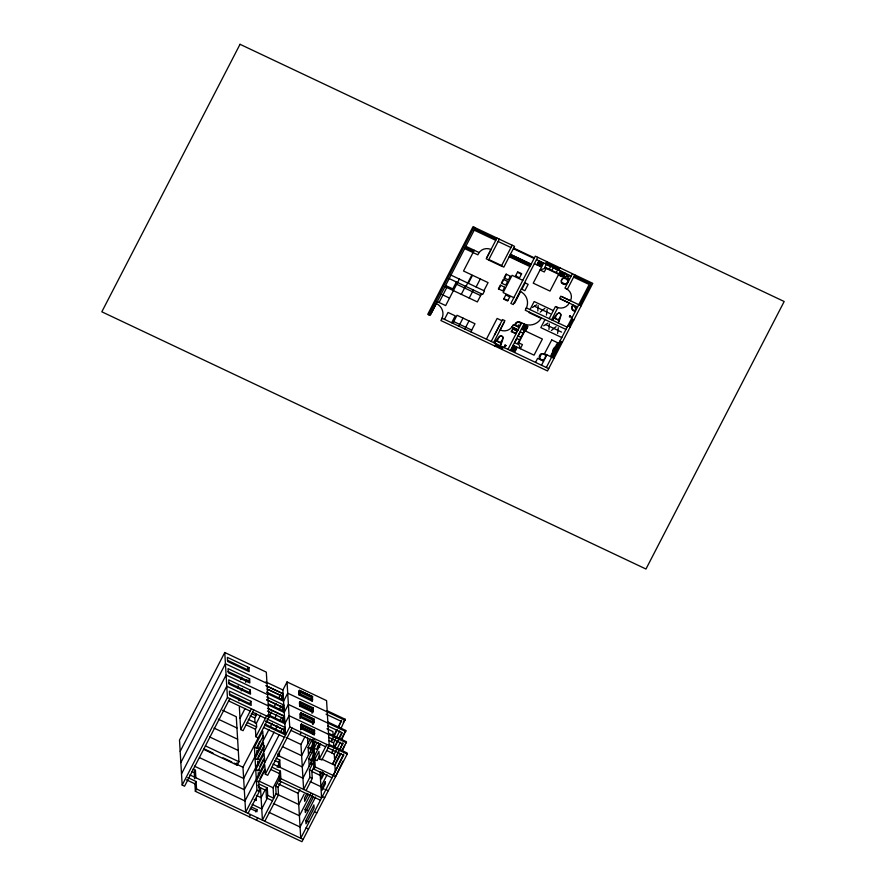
<?xml version="1.0" encoding="UTF-8"?>
<svg xmlns="http://www.w3.org/2000/svg" width="886" height="886" viewBox="0 0 886 886"><rect width="100%" height="100%" fill="white"/><g stroke="black" fill="none" stroke-linecap="round" stroke-linejoin="round"><path stroke-width="1.33" d="M561.403 281.981C560.794 274.383 572.478 280.585 565.822 284.018M514.722 348.918C511.743 350.347 514.301 346.171 515.774 349.162M525.642 327.742C522.784 329.249 524.999 325.273 526.749 327.654M540.881 263.906C538.112 265.7 540.117 261.193 541.955 264.061M562.832 274.283C560.063 276.078 562.067 271.57 563.906 274.438M539.984 265.645L540.028 264.604M540.095 263.009L540.139 261.968M561.934 276.022L561.979 274.981M562.045 273.386L562.089 272.345M537.802 311.019L538.179 305.581M548.966 329.382L549.342 323.933M550.926 356.659L550.948 356.349A7.741 7.431 -3.4 0 1 553.041 351.897L553.562 352.318A8.162 7.83 -3.4 0 1 551.247 356.394L553.517 351.709M552.842 351.775L552.554 351.742A7.741 7.431 -3.4 0 1 554.647 347.29M558.136 343.657A8.162 7.83 -3.4 0 1 555.788 347.722L555.489 347.689M546.452 315.062L547.105 309.38M557.615 333.413L558.28 327.742M558.114 343.546L555.456 347.988M513.636 350.535L513.791 349.505M514.035 347.921L514.201 346.891M524.545 329.415L524.711 328.374M524.955 326.801L525.11 325.771M514.921 329.16L514.677 330.223L515.652 329.514M539.585 265.59L539.851 264.582M540.272 263.031L540.538 262.023M561.536 275.967L561.802 274.959M562.222 273.409L562.488 272.401M513.249 350.446L513.625 349.461M514.201 347.965L514.589 346.991M524.158 329.315L524.534 328.341M525.121 326.834L525.498 325.86M292.114 728.059L267.694 775.316L265.302 774.187L264.748 764.817L256.408 780.954L256.962 790.323L245.655 812.218L242.974 767.243L269.001 717.128L266.321 672.153L224.767 652.506L179.504 740.109L182.184 785.085L184.576 786.214L229.828 698.611M180.179 751.35L225.432 663.747L266.996 683.394M180.844 762.602L226.096 674.999L267.661 694.635M181.508 773.843L226.772 686.24L268.325 705.887M182.184 785.085L227.436 697.481L224.767 652.506M428.78 314.796L474.032 227.193M240.538 679.662L241.812 677.203M475.394 227.857L430.131 315.46L427.739 314.32L472.991 226.716L514.556 246.363L503.835 267.118L501.443 265.977M194.61 778.816L194.244 772.57L195.429 770.266L193.037 769.137M227.392 660.258L247.748 669.882L248.944 667.579L227.381 657.39L227.624 661.51L249.187 671.699L248.944 667.579M439.068 302.469L446.81 287.485M241.214 690.903L242.476 688.444M245.655 682.298L246.928 679.839M329.171 744.484L347.146 752.978L347.212 754.097L301.949 841.7L195.352 791.309L194.909 783.822L196.105 781.507L187.721 777.554M249.608 678.82L249.852 682.94L228.3 672.751L228.056 668.631L249.608 678.82L248.423 681.124L228.056 671.499M456.379 281.969L452.801 288.88L445.614 285.491M459.358 279.079L445.658 305.592L437.274 301.628M474.243 250.262L463.522 271.005L471.906 274.97L465.958 286.499M195.352 791.309L196.548 789.005L196.105 781.507M442.103 318.251L440.907 320.555L547.504 370.935L592.767 283.332L535.277 256.165L510.857 303.422L513.26 304.551L537.669 257.294M250.273 690.061L250.528 694.192L228.965 684.003L228.721 679.872L250.273 690.061L249.088 692.376L228.721 682.752M444.473 319.37L448.039 312.448L455.227 315.848L451.661 322.759M240.006 718.313L245.09 708.479M250.948 701.313L251.192 705.433L229.629 695.244L229.385 691.124L250.948 701.313L249.752 703.617L229.396 693.993M461.307 294.34L465.471 286.267M468.34 283.321L472.504 275.258L488.075 282.612L483.911 290.686M253.784 709.941L243.063 730.684L240.671 729.555L251.391 708.811M452.857 323.324L457.021 315.261L474.985 323.755L470.82 331.818M496.946 238.046L486.226 258.79L488.629 259.919M499.339 239.176L488.563 260.041L501.376 266.099L512.163 245.234M469.215 298.073L473.379 290.01M476.125 286.998L480.29 278.935M255.068 722.998L254.769 718.003L255.965 715.7L255.81 713.197M458.837 326.159L463.013 318.085M258.28 737.872L255.888 736.742L255.434 729.244L256.63 726.941L256.408 723.197L260.573 715.124M203.636 749.334L237.171 765.183L238.954 761.727L236.285 716.752L222.619 710.295M481.53 293.853L477.355 301.927L445.016 286.643M464.829 328.994L468.993 320.92M255.888 736.742L266.597 715.999M269.001 716.874L271.548 711.956M274.084 707.039L275.989 703.351M278.525 698.445L280.43 694.757M264.836 725.18L285.558 734.97L282.889 689.995L287.042 681.943L326.569 700.627L329.238 745.602L321.795 760.011L319.403 758.881L318.96 751.383L314.785 759.457L317.188 760.587L319.569 755.98M254.958 756.589L254.404 747.219L262.743 731.083L263.297 740.452M266.21 685.819L282.878 693.705L281.67 696.031L281.903 699.807M281.914 696.064L267.295 689.131L281.914 696.064L282.136 699.818M254.404 747.219L256.796 748.349L259.709 741.46M256.796 748.349L263.352 735.668M269.012 729.388L243.65 778.484L199.45 757.596M270.285 726.93L272.19 723.242M274.738 718.313L276.642 714.625M279.179 709.708L281.084 706.02M255.633 767.83L255.068 758.46L263.408 742.324L263.962 751.693M282.568 711.048L282.346 707.272L283.542 704.946L283.919 711.248L268.436 703.927M282.8 711.059L282.579 707.316L283.775 704.99L266.719 696.917M498.84 289.058L500.811 285.248M501.819 283.298L503.791 279.489M504.522 278.082L506.482 274.272M257.992 757.32L263.352 746.942M255.068 758.46L257.472 759.59L264.615 745.757M274.151 731.991L244.314 789.736L194.411 766.146M275.402 729.566L277.318 725.844M279.843 720.96L281.77 717.239M256.298 779.071L255.744 769.701L264.083 753.565L264.637 762.935M267.539 708.313L284.218 716.187L283.011 718.524L283.232 722.3M283.465 722.3L283.243 718.557L284.45 716.231L268.602 708.745M259.853 766.257L263.43 759.335M298.792 691.501L299.379 690.349L312.559 696.573L312.16 701.103L298.992 694.879L298.792 691.501L311.961 697.736L312.16 701.103M264.692 758.161L258.136 770.842L255.744 769.701M298.992 694.879L299.379 690.349M279.245 734.66L244.979 800.977L189.892 774.929M280.519 732.201L282.424 728.513M283.908 733.542L283.675 729.765L284.882 727.439L285.259 733.73L265.014 724.161M486.414 339.194L497.135 318.439L501.93 320.71M259.93 778.65L264.094 770.587M299.457 702.753L300.055 701.59L313.223 707.825L312.836 712.344L299.656 706.12L299.457 702.753L312.636 708.977L313.223 707.825M256.408 780.954L258.801 782.083L265.357 769.402M258.059 785.616L258.911 783.955L267.295 787.92L267.749 795.418L266.464 797.898L272.445 800.734M299.656 706.12L300.055 701.59M265.302 774.187L289.722 726.919L287.042 681.943M491.209 341.453L502.517 319.558L504.92 320.688L493.602 342.594M248.047 813.348L259.365 791.453L258.911 783.955M255.046 800.656L256.231 798.352L256.364 800.457L254.127 799.393M300.121 713.994L300.719 712.842L313.899 719.067L313.5 723.596L300.321 717.361L300.121 713.994L313.301 720.218L313.5 723.596M300.321 717.361L300.719 712.842M249.254 816.792L250.439 814.489M299.966 718.557L301.151 716.253L300.963 713.031L313.655 719.033L313.854 722.256L312.658 724.56M521.887 289.279L525.165 282.933M278.857 767.232L278.558 762.237L279.754 759.933L276.155 758.228M310.543 699.995L312.326 696.54L299.634 690.537L299.822 693.76M311.961 697.736L312.559 696.573M265.468 789.16L261.082 797.655L256.298 795.395M494.809 346.027L495.994 343.724M277.207 767.287L278.99 763.832M536.861 264.803L538.954 260.761M266.464 797.898L266.01 790.412L267.295 787.92M255.711 811.908L256.907 809.594L251.314 806.958M300.797 725.235L301.384 724.083L314.563 730.308L314.165 734.837L300.996 728.613L300.797 725.235L313.965 731.459L314.165 734.837M539.153 265.567L540.969 262.046M300.996 728.613L301.384 724.083M300.631 729.798L301.827 727.495L301.628 724.272M311.207 711.248L312.991 707.781L313.179 711.004L311.994 713.319M320.4 800.224L279.677 780.976L279.234 773.478L280.419 771.174L272.035 767.21M543.14 262.743L541.058 266.786L534.391 263.629M300.022 734.66L301.218 732.357M543.661 262.998L533.239 283.166L550.007 291.095L560.428 270.917M267.395 797.987L261.747 808.907L252.167 804.377M256.442 820.192L257.627 817.878M267.749 795.418L273.73 798.242L273.109 787.754L279.666 775.073M260.495 787.665L262.422 820.148L276.111 793.635L275.668 786.137L279.843 778.074M545.577 263.895L546.773 261.591M501.997 349.427L503.182 347.124M514.5 325.217L515.298 323.678A3.566 3.422 -3.4 0 1 520.071 322.116L524.069 323.999L510.369 350.513M279.677 780.976L280.862 778.672L280.419 771.174M511.842 331.298L513.127 328.828M504.245 347.622L505.518 345.307M264.814 821.278L278.514 794.764L278.071 787.266L281.039 781.507M546.396 267.904L544.292 271.98L540.061 269.975L546.396 267.904L558.933 273.829M312.47 721.337L313.655 719.033M313.301 720.218L313.899 719.067M313.6 761.761L309.435 769.823L309.878 777.321L303.621 789.426L300.952 744.45L305.238 736.144M526.428 307.907L525.232 310.211L565.955 329.459M518.399 325.749L518.731 325.096M515.752 333.147L517.036 330.677M549.254 269.244L550.627 266.586L546.263 264.526L544.68 267.594L545.776 268.104M507.977 349.383L521.677 322.869M530.005 309.602L534.169 301.528L553.351 310.598M529.429 312.193L529.163 312.703L541.136 318.362L541.401 317.852A13.379 12.836 -3.4 0 1 523.471 323.722M312.548 733.73L314.331 730.274L314.519 733.497L301.827 727.495M551.845 270.474L553.218 267.816L557.582 269.876L556.209 272.534M313.965 731.459L314.563 730.308M310.255 738.979L301.617 755.692L282.457 746.632M513.005 350.479L514.832 346.947M523.914 329.359L525.741 325.826M308.538 754.839L308.095 747.341L312.26 739.267L314.043 769.258L332.006 777.742M518.21 342.605L522.441 344.61L520.337 348.685L518.21 342.605L524.446 330.544M518.421 343.214L517.878 344.255L514.7 342.749L516.859 338.563L519.628 339.87M313.201 740.895L314.386 738.581M518.72 342.849L524.944 330.788M310.709 752.225L310.488 748.471L313.467 742.712M558.756 270.13L559.952 267.827M315.737 740.906L302.292 766.944L277.473 755.215M309.203 766.08L308.76 758.582L312.935 750.52M317.099 742.446L314.12 748.205L316.512 749.346L319.492 743.575M560.96 271.171L558.878 275.203L563.064 277.185L565.146 273.154L569.421 279.478L563.363 276.609L571.215 276.011L536.484 259.598M311.451 764.718L311.163 759.712L314.131 753.953M561.104 275.945L562.92 272.412M320.61 744.007L302.957 778.185L273.01 764.031M333.202 775.438L343.558 754.141L343.624 755.271L300.742 838.267L298.073 793.28L299.977 789.603M306.013 790.556L312.271 778.462L311.828 770.964L314.209 766.346M544.99 319.558L540.825 327.621L561.79 337.533M314.043 769.258L315.239 766.955L313.677 740.718M319.403 758.881L326.845 744.473M332.361 738.215L331.198 741.715L337.322 729.842M333.579 735.834L336.647 729.909M337.876 727.528L341.553 720.418L338.552 727.472M549.176 318.661L555.433 306.556L557.826 307.697L551.579 319.802M572.4 273.708L564.958 288.116L567.35 289.246M304.097 794.155L298.737 804.532L277.683 794.576M560.86 299.091L569.244 303.045A9.369 8.993 -3.4 0 1 556.685 307.154M562.045 296.777L570.429 300.742A9.369 8.993 -3.4 0 0 566.22 288.714M306.966 793.302L304.474 798.12L304.662 801.343L308.394 794.111M343.303 722.788L345.141 719.244L327.167 710.749M567.317 289.323L574.804 274.837M333.889 747.906L333.59 742.845L339.703 731.016M340.922 728.646L345.141 719.244M333.025 749.456L331.862 752.956L333.092 750.586M334.255 747.086L337.311 741.15M338.541 738.78L341.608 732.844M310.82 793.69L299.413 815.773L273.386 803.48M322.183 771.695L320.256 775.427L311.872 771.462M334.321 748.205L342.284 732.777L327.909 725.988M323.512 772.537L321.297 776.845L321.419 778.938L324.198 773.567M535.521 362.407L537.603 358.365L543.594 361.2M341.531 738.769L345.806 730.485L327.842 721.99M313.434 796.913L305.327 812.595L305.138 809.372L312.614 794.897M334.565 759.147L334.266 754.086L340.368 742.258M341.597 739.888L345.806 730.485M315.56 797.046L300.077 827.015L269.1 812.373M327.067 774.785L320.92 786.679L310.144 781.585M338.662 752.336L332.538 764.197L342.882 742.9L339.892 749.955M551.745 339.958L544.48 353.724L554.06 358.254M321.961 788.086L325.295 781.629L325.417 783.733L322.083 790.19L321.961 788.086L324.354 789.216M335.473 763.023L340.357 753.554M342.195 750.01L344.643 745.281M305.803 820.613L313.91 804.931L314.098 808.154L306.002 823.836L305.803 820.613L308.206 821.743M341.044 753.499L334.93 765.327L321.751 759.103M342.262 751.129L346.47 741.726L328.507 733.231M541.512 365.231L546.872 354.865M572.777 304.718L571.979 306.257A3.566 3.422 -3.4 0 0 573.585 310.842L575.18 311.595M575.247 308.018L575.579 307.364M342.86 761.251L335.595 776.579L315.239 766.955M546.308 367.502L589.179 284.506L573.607 277.152M552.864 357.689L561.192 341.553M569.078 326.292L572.655 319.37M579.953 305.249L590.973 283.919L574.206 276M552.532 352.052L555.112 347.102L555.157 347.711A8.162 7.83 -3.4 0 1 552.853 351.786M561.181 280.884L562.222 278.902M566.719 283.741L567.837 281.604M539.696 357.091L541.125 354.422M516.084 333.69L511.178 331.641L513.581 327.654M523.87 329.182A1.916 1.838 -3.4 0 0 526.749 327.587A1.916 1.838 -3.4 0 0 523.881 325.993A1.916 1.838 -3.4 0 0 523.87 329.182L524.379 328.263M525.276 326.912L525.852 326.026M512.95 350.313A1.916 1.838 -3.4 0 0 515.829 348.707A1.916 1.838 -3.4 0 0 512.961 347.124A1.916 1.838 -3.4 0 0 512.95 350.313L513.47 349.394M514.356 348.043L514.943 347.157M538.865 265.257L539.541 264.438M540.582 263.175L541.246 262.356M560.816 275.624L561.491 274.804M562.532 273.553L563.197 272.733M523.482 328.905L524.246 328.163M525.409 327.012L526.173 326.269M512.573 350.036L513.337 349.283M514.5 348.143L515.253 347.39M540.227 312.138L544.89 308.317M551.391 330.5L556.065 326.679M538.577 264.98L539.419 264.316M540.704 263.297L541.534 262.621M560.528 275.358L561.37 274.693M562.654 273.674L563.485 272.999M504.898 345.019L505.131 345.917L505.895 345.485M513.836 297.652L503.148 292.601L512.086 275.313L522.773 280.364M532.541 307.453L536.739 304.762M523.227 328.617L524.135 328.03M525.52 327.144L526.428 326.569M543.705 325.804L547.902 323.113M512.318 349.737L513.227 349.162M514.611 348.264L515.508 347.689M538.356 264.659L539.319 264.183M540.792 263.43L541.756 262.943M560.306 275.037L561.27 274.549M562.743 273.807L563.706 273.32M523.05 328.274L524.058 327.886M525.597 327.288L526.616 326.901M512.13 349.394L513.138 349.006M514.688 348.42L515.696 348.032M505.253 345.972L506.216 345.64M538.212 264.305L539.264 264.028M540.859 263.585L541.911 263.308M560.162 274.682L561.215 274.394M562.809 273.962L563.861 273.674M569.355 316.856L570.296 316.634L569.853 315.903M522.939 327.909L524.014 327.72M525.653 327.455L526.716 327.277M512.03 349.029L513.094 348.851M514.733 348.575L515.807 348.397M538.145 263.928L539.231 263.862M540.892 263.751L541.977 263.685M560.096 274.306L561.181 274.239M562.843 274.128L563.928 274.062M569.488 316.601L570.318 316.557M541.822 353.813C549.829 353.37 543.007 364.401 539.64 358.055M522.917 327.521L524.003 327.554M511.997 348.641L513.083 348.685M514.744 348.741L515.829 348.785M538.167 263.541L539.242 263.696M560.118 273.918L561.192 274.062M522.973 327.133L524.025 327.399M525.631 327.787L526.683 328.041M512.064 348.264L513.105 348.519M538.267 263.175L539.286 263.53M540.837 264.083L541.855 264.438M560.218 273.541L561.237 273.907M562.787 274.461L563.806 274.815M474.796 229.009L496.348 239.198M546.175 262.743L559.354 268.979M513.659 248.091L534.38 257.892M474.198 230.161L495.761 240.35M498.154 241.479L510.967 247.537M513.359 248.667L534.081 258.468M538.223 262.943L541.9 264.67M560.173 273.309L563.839 275.048M546.153 268.38L558.678 274.306M531.113 264.205L510.402 254.415L531.102 264.227M510.092 255.013L530.814 264.803M509.793 255.589L530.515 265.379M509.494 256.165L530.216 265.955M509.195 256.741L529.917 266.531M465.859 246.297L479.116 252.565M486.857 257.582L491.021 249.509A9.369 8.993 -3.4 0 0 478.473 253.617L477.842 254.825L464.674 248.601M465.261 247.449L473.645 251.414M517.502 272.279L521.466 274.151M488.839 259.509L501.653 265.567M581.15 305.814L560.794 296.19L559.598 298.493L577.561 306.988M524.567 282.656L528.167 284.351L524.889 290.686L521.289 288.991M575.08 307.531L575.756 307.852M569.665 316.258L572.19 317.387M571.459 318.805L573.851 319.946M534.391 306.168L550.372 313.722M567.882 325.727L570.285 326.856M526.406 307.896L567.14 327.155M514.146 302.824L514.677 303.067L520.625 291.538L520.104 291.295A13.379 12.836 -3.4 0 1 526.129 308.483M503.879 298.66L507.844 300.531M450.974 275.114L484.509 290.962L482.726 294.418L449.191 278.569M545.554 324.52L561.547 332.084M456.678 284.262L480.633 295.581M559.996 340.988L562.4 342.118M523.77 324.575L527.967 326.557L525.874 330.6L521.688 328.617M551.624 339.892L558.811 343.292M522.995 326.724L526.661 328.451M518.232 325.262L518.908 325.583M519.296 327.488L513.304 324.653L512.019 327.144L518 329.969M521.422 329.116L542.387 339.028L534.048 355.164L513.094 345.252M504.289 321.895L500.125 329.969A9.369 8.993 -3.4 0 0 512.673 325.86M512.03 326.923L518.1 329.791M441.15 294.13L449.534 298.095M515.043 328.927L515.774 329.271M513.393 328.739L514.866 329.426M515.475 329.714L516.937 330.412M523.083 333.169L520.326 331.862L518.155 336.06L520.924 337.367M499.848 324.741L494.488 335.118M511.942 331.552L515.486 333.236M512.828 345.761L517.014 347.744L514.932 351.775L510.746 349.793M512.086 347.844L515.752 349.582M453.743 321.596L471.706 330.09M442.07 318.229L548.7 368.631M430.939 313.899L436.3 303.521A12.039 11.551 -3.4 0 1 441.715 318.993M495.407 344.875L502.595 348.276M299.59 693.727L312.758 699.951M265.822 681.932L282.889 689.995M345.208 720.362L287.717 693.195L283.553 701.236L267.716 693.749M266.044 685.675L283.11 693.738M326.048 714.182L341.619 721.536M313.179 711.004L300.487 705.012L300.299 701.778M300.254 704.968L313.434 711.192M266.586 692.121L283.254 699.995L282.878 693.705M345.872 731.603L288.382 704.436L284.229 712.477L268.38 704.99M266.73 699.818L282.59 707.294M266.863 699.962L282.346 707.272M300.919 716.209L314.098 722.444M326.934 728.768L332.926 731.592L333.147 735.391M346.537 742.856L289.046 715.678L284.893 723.729L267.827 715.655M328.584 737.23L342.96 744.03M267.417 711.048L283.254 718.535M301.594 727.461L314.763 733.686M328.806 740.574L333.59 742.845M267.915 714.603L284.583 722.489L284.218 716.187M227.436 697.481L269.001 717.128M289.722 726.919L347.212 754.097M266.83 718.834L285.115 727.472L283.919 729.798L265.645 721.138M228.643 700.926L250.195 711.115M252.599 712.244L265.412 718.302M290.918 730.363L325.66 746.776M343.624 755.271L328.053 747.906L327.986 746.787M251.303 713.496L255.965 715.7M265.822 721.326L283.675 729.765M317.487 746.156L319.89 747.297M327.078 750.686L334.266 754.086M250.107 715.799L254.769 718.003M308.095 747.341L310.488 748.471M248.246 719.343L256.408 723.197M286.067 737.418L300.952 744.45M309.336 748.415L311.728 749.545M263.64 727.506L284.362 737.296M247.305 722.533L256.63 726.941M246.12 724.848L255.434 729.244M308.76 758.582L311.163 759.712M310 759.656L312.404 760.786M218.321 719.188L236.95 727.993M309.435 769.823L311.828 770.964M256.73 747.219L260.329 748.925M214.013 728.082L237.614 739.234M274.97 760.542L278.558 762.237M309.878 777.321L312.271 778.462M325.904 789.57L328.296 790.7M259.797 759.601L257.405 758.471L257.472 759.59M209.716 736.975L238.29 750.486M270.85 769.513L279.234 773.478M322.327 796.492L324.719 797.621M280.862 778.672L321.585 797.921L320.034 771.684M258.07 769.712L260.462 770.842M205.419 745.879L238.954 761.727M204.301 748.958L213.039 753.089M223.017 757.807L231.755 761.938M234.247 763.112L242.974 767.243M278.248 783.911L298.073 793.28M275.668 786.137L278.071 787.266M273.109 787.754L258.734 780.954L258.801 782.083M276.111 793.635L278.514 794.764M314.441 811.753L316.834 812.883M258.834 787.012L266.01 790.412M305.138 809.372L307.531 810.502M256.962 790.323L259.365 791.453M191.841 771.44L194.244 772.57M306.102 827.889L308.505 829.019M250.317 808.53L257.029 811.698L256.907 809.594M186.525 779.857L194.909 783.822M196.548 789.005L303.145 839.396M562.034 282.645L564.814 283.985M542.963 353.614L545.012 354.61M539.928 358.908L542.132 359.993M560.395 273.198L561.314 273.752L560.639 272.899M562.71 274.605L563.629 275.158M538.444 262.821L539.364 263.386M540.759 264.227L541.678 264.781M523.327 326.447L524.18 327.1M525.476 328.086L526.328 328.728M512.418 347.578L513.26 348.22M514.567 349.206L515.419 349.848M562.599 274.738L563.374 275.457M538.688 262.522L539.463 263.253M540.648 264.36L541.424 265.091M523.604 326.181L524.302 326.978M525.354 328.197L526.051 329.005M512.695 347.301L513.382 348.098M514.445 349.328L515.131 350.125M560.949 272.655L561.547 273.519M562.466 274.848L563.075 275.712M538.998 262.278L539.596 263.142M540.515 264.471L541.125 265.335M523.947 325.959L524.446 326.879M525.21 328.296L525.719 329.215M513.027 347.09L513.526 348.01M514.301 349.416L514.799 350.335M561.303 272.467L561.702 273.442M562.311 274.926L562.71 275.889M539.352 262.101L539.751 263.064M540.36 264.549L540.77 265.512M570.008 315.593L570.351 316.512M524.313 325.815L524.601 326.823M525.055 328.352L525.343 329.359M513.404 346.947L513.692 347.943M514.135 349.483L514.434 350.479M561.691 272.367L561.868 273.397M562.145 274.97L562.333 275.989M539.74 261.99L539.917 263.02M540.194 264.593L540.382 265.623M524.711 325.749L524.778 326.79M524.877 328.385L524.944 329.426M513.791 346.88L513.869 347.921M513.969 349.505L514.035 350.546M334.864 764.208L335.307 771.651M318.439 742.645L318.738 747.64M312.326 696.54L312.514 699.763M307.497 737.34L307.874 743.587M279.234 751.184L279.533 756.179M279.754 759.933L280.197 767.431M278.038 753.488L278.193 755.991M256.907 750.22L257.139 753.975M257.582 761.473L257.804 765.216M258.247 772.714L258.402 775.206M247.604 667.38L247.748 669.882M238.079 685.83L238.223 688.322M238.821 698.323L238.965 700.815M239.342 707.061L240.671 729.555M237.016 762.691L237.171 765.183M195.429 770.266L195.872 777.764M505.164 345.141L505.197 345.928M555.478 347.689A7.741 7.431 -3.4 0 1 557.571 343.225M558.114 322.881A6.268 6.014 -3.4 0 0 559.199 320.455L554.104 318.052A6.28 6.036 -3.4 0 0 552.742 320.355M558.435 313.234A1.75 1.672 -3.4 0 1 560.572 314.242A2.204 2.115 -3.4 0 1 560.661 315.405A8.162 7.841 -3.4 0 1 558.014 319.757L555.4 318.528A8.162 7.841 -3.4 0 1 557.405 313.877A2.204 2.115 -3.4 0 1 559.299 313.157M559.199 312.991A1.75 1.672 -3.4 0 1 560.295 313.511A2.215 2.126 -3.4 0 1 560.871 315.305A24.719 23.734 -3.4 0 1 558.822 321.629M553.351 319.049A24.719 23.734 -3.4 0 1 557.372 313.655M500.213 345.717A6.268 6.014 -3.4 0 0 501.299 343.281L496.215 340.877A6.28 6.036 -3.4 0 0 494.853 343.181M502.395 336.337A2.215 2.126 -3.4 0 1 502.971 338.131A24.719 23.734 -3.4 0 1 500.933 344.466M501.31 335.827A2.215 2.126 -3.4 0 0 499.471 336.481A24.719 23.734 -3.4 0 0 495.451 341.874M539.696 357.789A4.109 3.943 -3.4 0 1 541.711 354.012M539.264 357.911A4.186 4.02 -3.4 0 1 541.556 353.603M565.545 283.974A4.109 3.943 -3.4 0 1 561.613 282.08M565.667 284.395A4.186 4.02 -3.4 0 1 561.192 282.235M504.71 287.241L502.683 290.896L498.408 288.836L500.357 285.048L504.71 287.274M507.689 281.482L505.696 285.126L501.376 283.077L503.337 279.289L507.689 281.482M510.38 276.266L506.039 274.073L504.079 277.861L508.354 279.91L510.369 276.354M515.586 324.431C516.826 329.426 522.729 324.021 519.838 322.582A3.035 2.913 -3.4 0 0 515.774 323.911L515.586 324.431M576.487 307.708L575.224 310.244L573.829 310.377A3.035 2.913 -3.4 0 1 572.456 306.478L573.851 305.814L576.487 307.708M509.782 296.954L507.6 300.952L503.669 299.091L505.806 294.938L509.782 296.954M515.563 275.823L519.539 277.872L521.677 273.719L517.745 271.858L515.574 275.79M240.028 44.3L101.824 311.806L645.972 569.022L784.176 301.506L240.028 44.3M500.114 342.594L497.5 341.354A8.162 7.841 -3.4 0 1 499.505 336.702A2.204 2.115 -3.4 0 1 500.535 336.06A1.75 1.672 -3.4 0 1 502.672 337.068A2.204 2.115 -3.4 0 1 502.761 338.242A8.162 7.841 -3.4 0 1 500.114 342.594M539.098 265.401A1.916 1.838 -3.4 0 0 541.977 263.806A1.916 1.838 -3.4 0 0 539.109 262.212A1.916 1.838 -3.4 0 0 539.098 265.401M561.048 275.779A1.916 1.838 -3.4 0 0 563.928 274.173A1.916 1.838 -3.4 0 0 561.059 272.589A1.916 1.838 -3.4 0 0 561.048 275.779"/></g></svg>
